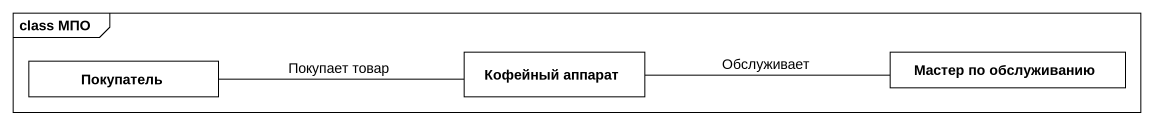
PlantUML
@startuml
mainframe class МПО
hide circle
hide empty members
class Покупатель
class "Кофейный аппарат" as Кофейный_аппарат
class "Мастер по обслуживанию" as Мастер_по_обслуживанию
Покупатель -right- Кофейный_аппарат : Покупает товар
Мастер_по_обслуживанию -left- Кофейный_аппарат : Обслуживает
@enduml
